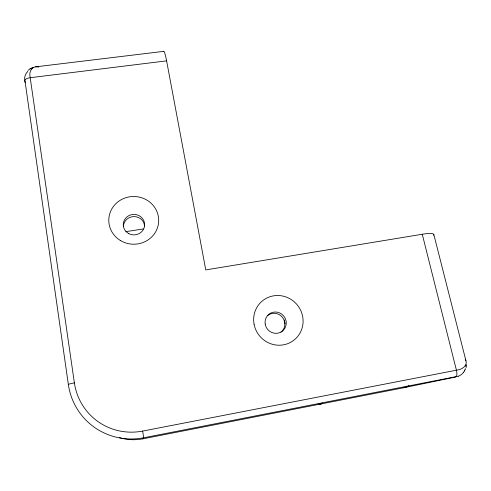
<?xml version="1.0" encoding="UTF-8"?>
<svg xmlns="http://www.w3.org/2000/svg" width="491" height="491" viewBox="0 0 491 491"><rect width="100%" height="100%" fill="white"/><g stroke="black" fill="none" stroke-linecap="round" stroke-linejoin="round"><path stroke-width="0.74" d="M466.137 367.544L466.45 364.813M464.934 369.803L464.75 370.251M464.664 370.429L464.259 371.214M465.572 365.052L464.253 366.802A17.32 8.322 3 0 1 459.349 369.637L142.642 431.086A59.454 58.263 -47.2 0 1 74.386 382.882L29.798 74.963A16.866 8.795 63 0 1 31.08 69.851M464.161 371.38L463.51 372.356M31.068 69.832L32.449 68.206M27.238 72.042L26.698 72.711A16.958 12.545 45.3 0 0 24.611 78.321L68.359 384.545A65.549 64.235 -47.4 0 0 143.691 437.769L142.998 438.813A50.033 48.904 -53.8 0 1 119.503 437.641M27.367 71.907L27.76 71.496M28.024 70.434L30.172 68.679L33.591 67.249M408.886 385.656L408.285 386.012M408.009 386.172L405.965 387.104A16 15.068 43 0 1 403.62 387.761L142.998 438.813L142.893 438.254M30.172 68.679L31.271 68.224M458.49 376.174L143.697 437.782L142.642 431.086M433.541 235.22A17.983 3.099 -13.4 0 0 422.272 234.25L205.766 269.915L166.602 60.859A17.676 1.768 82.2 0 0 163.393 51.647M125.88 231.648L143.243 228.953M166.602 60.859L29.988 77.738A6.119 2.707 -4.6 0 0 24.74 81.144L25.207 82.598M163.528 51.377L35.579 66.856M322.562 402.994A4.898 4.413 73.4 0 1 320.359 404.24A14.705 4.879 83.2 0 1 319.58 404.216L318.665 403.854M465.953 360.799L433.829 234.538M422.272 234.25L456.458 370.374A6.291 2.412 75.7 0 1 455.617 377.027L403.62 387.761A5.254 0.786 76.8 0 1 403.136 387.27M284.307 320.009L285.081 323.753M68.359 384.545A6.665 0.552 -10 0 1 74.38 382.882M463.492 372.344A17.424 12.662 18 0 1 458.508 376.192M465.407 368.575A25.096 18.284 17.4 0 1 465.045 369.84M465.769 365.151A25.096 18.284 17.4 0 1 465.738 366.39M465.18 359.13A24.931 11.993 2.7 0 1 465.683 365.071M32.394 68.108A24.292 12.692 63.3 0 1 38.771 67.052M321.452 403.258A4.855 4.425 -87.3 0 1 319.573 404.21M405.965 387.104A5.284 0.884 67.8 0 1 405.333 386.607M267.773 315.4A10.692 10.372 50.9 0 1 282.521 317.425A10.692 10.372 50.9 0 1 280.987 332.217M123.419 226.468A10.599 10.151 0.6 0 1 133.761 216.586A10.599 10.151 0.6 0 1 144.581 225.995M254.086 324.244A25.188 24.397 50.1 0 0 294.526 339.692A25.188 24.397 50.1 0 0 286.517 297.153A25.188 24.397 50.1 0 0 254.086 324.244M265.189 324.06A10.796 10.471 50.6 0 0 282.356 331.143A10.796 10.471 50.6 0 0 279.422 312.822A10.796 10.471 50.6 0 0 265.189 324.06M120.277 240.43A24.955 23.863 1.2 0 0 158.667 221.502A24.955 23.863 1.2 0 0 122.265 199.15A24.955 23.863 1.2 0 0 120.277 240.43M128.421 233.421A10.698 10.243 0.8 0 0 144.649 224.866A10.698 10.243 0.8 0 0 128.777 215.684A10.698 10.243 0.8 0 0 128.421 233.421"/></g></svg>
